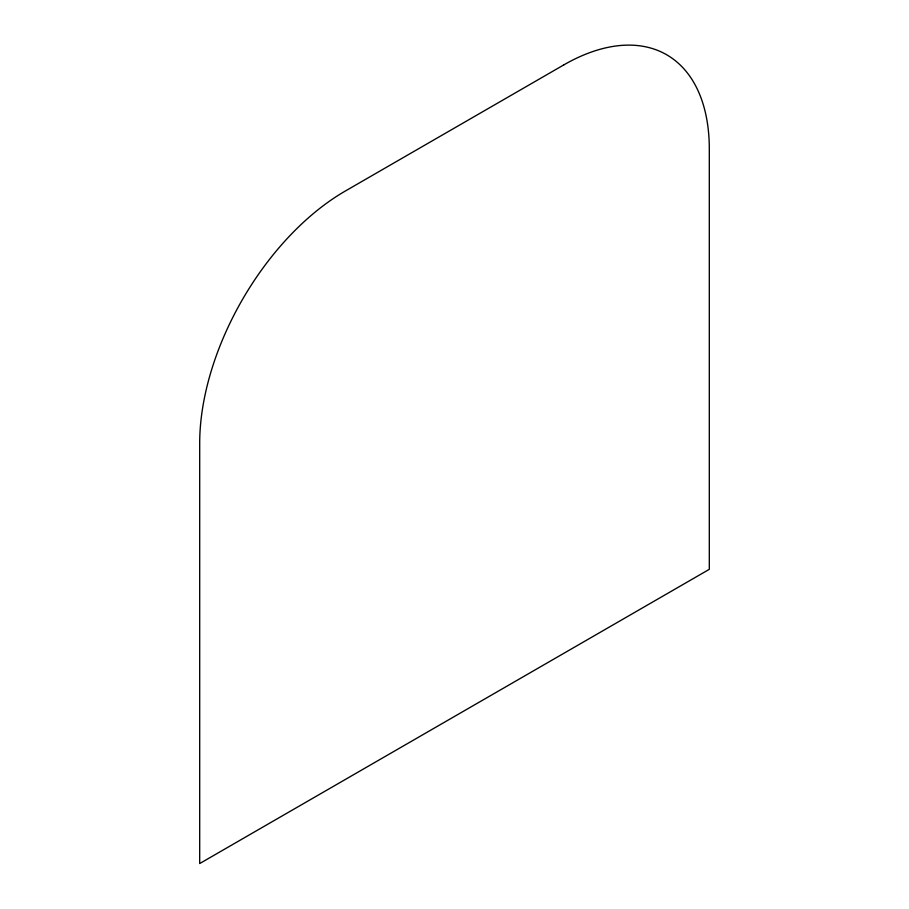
<?xml version="1.0" encoding="UTF-8"?>
<svg xmlns="http://www.w3.org/2000/svg" width="909" height="909" viewBox="0 0 909 909"><rect width="100%" height="100%" fill="white"/><g stroke="black" fill="none" stroke-linecap="round" stroke-linejoin="round"><path stroke-width="1.36" d="M563.705 64.959L345.295 191.049A205.911 118.886 -60 0 0 199.696 443.24L199.696 863.55L709.304 569.329L709.304 149.019A205.911 118.886 -60 0 0 563.705 64.959"/></g></svg>
